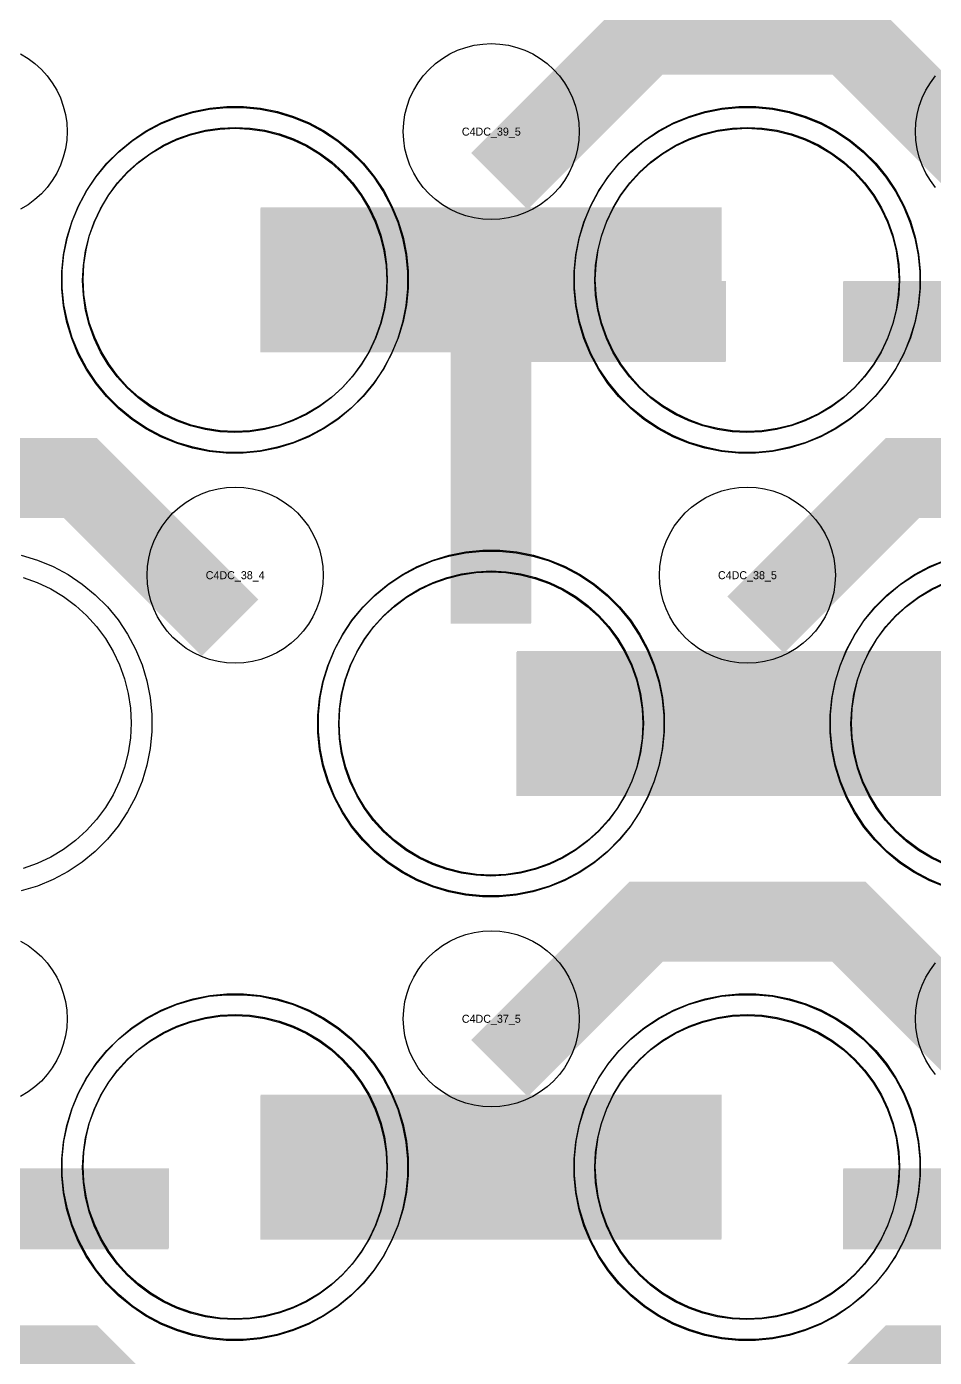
# Model space of a CAD drawing. Extents: x -11880 to 11880, y -14992 to 14992.
# Drawn here: x -10545.2 to -10261.6, y -9772.3 to -9356.6 of the extents above; entities that cross this region are included whole.
import ezdxf
from ezdxf.enums import TextEntityAlignment as Align

# ---------------------------------------------------------------- set-up
doc = ezdxf.new("R2010")
doc.units = 0
doc.header["$MEASUREMENT"] = 0
for name, color, linetype in [('GDS_775_DT_237', 138, 'CONTINUOUS'), ('RDL1_FS', 34, 'CONTINUOUS'), ('RDL_BS', 160, 'CONTINUOUS')]:
    doc.layers.add(name, color=color, linetype=linetype)

msp = doc.modelspace()

# ---------------------------------------------------------------- linework, layer by layer
at = {"layer": 'RDL1_FS', "color": 241, "true_color": 0xf7abae}
for points in [[(-10480.149, -9483.356), (-10484.806, -9483.127), (-10489.417, -9482.443), (-10493.94, -9481.311), (-10498.33, -9479.739), (-10502.544, -9477.747), (-10506.544, -9475.349), (-10510.289, -9472.571), (-10513.743, -9469.441), (-10516.873, -9465.987), (-10519.651, -9462.242), (-10522.049, -9458.242), (-10524.041, -9454.028), (-10525.613, -9449.638), (-10526.745, -9445.115), (-10527.429, -9440.504), (-10527.658, -9435.847), (-10527.429, -9431.19), (-10526.745, -9426.579), (-10525.613, -9422.056), (-10524.041, -9417.666), (-10522.049, -9413.452), (-10519.651, -9409.452), (-10516.873, -9405.707), (-10513.743, -9402.253), (-10510.289, -9399.123), (-10506.544, -9396.345), (-10502.544, -9393.947), (-10498.33, -9391.955), (-10493.94, -9390.383), (-10489.417, -9389.251), (-10484.806, -9388.567), (-10480.149, -9388.338), (-10475.492, -9388.567), (-10470.881, -9389.251), (-10466.358, -9390.383), (-10461.968, -9391.955), (-10457.754, -9393.947), (-10453.754, -9396.345), (-10450.009, -9399.123), (-10446.555, -9402.253), (-10443.425, -9405.707), (-10440.647, -9409.452), (-10438.249, -9413.452), (-10436.257, -9417.666), (-10434.685, -9422.056), (-10433.553, -9426.579), (-10432.869, -9431.19), (-10432.64, -9435.847), (-10432.869, -9440.504), (-10433.553, -9445.115), (-10434.685, -9449.638), (-10436.257, -9454.028), (-10438.249, -9458.242), (-10440.647, -9462.242), (-10443.425, -9465.987), (-10446.555, -9469.441), (-10450.009, -9472.571), (-10453.754, -9475.349), (-10457.754, -9477.747), (-10461.968, -9479.739), (-10466.358, -9481.311), (-10470.881, -9482.443), (-10475.492, -9483.127)], [(-10320.149, -9483.356), (-10324.806, -9483.127), (-10329.417, -9482.443), (-10333.94, -9481.311), (-10338.33, -9479.739), (-10342.544, -9477.747), (-10346.544, -9475.349), (-10350.289, -9472.571), (-10353.743, -9469.441), (-10356.873, -9465.987), (-10359.651, -9462.242), (-10362.049, -9458.242), (-10364.041, -9454.028), (-10365.613, -9449.638), (-10366.745, -9445.115), (-10367.429, -9440.504), (-10367.658, -9435.847), (-10367.429, -9431.19), (-10366.745, -9426.579), (-10365.613, -9422.056), (-10364.041, -9417.666), (-10362.049, -9413.452), (-10359.651, -9409.452), (-10356.873, -9405.707), (-10353.743, -9402.253), (-10350.289, -9399.123), (-10346.544, -9396.345), (-10342.544, -9393.947), (-10338.33, -9391.955), (-10333.94, -9390.383), (-10329.417, -9389.251), (-10324.806, -9388.567), (-10320.149, -9388.338), (-10315.492, -9388.567), (-10310.881, -9389.251), (-10306.358, -9390.383), (-10301.968, -9391.955), (-10297.754, -9393.947), (-10293.754, -9396.345), (-10290.009, -9399.123), (-10286.555, -9402.253), (-10283.425, -9405.707), (-10280.647, -9409.452), (-10278.249, -9413.452), (-10276.257, -9417.666), (-10274.685, -9422.056), (-10273.553, -9426.579), (-10272.869, -9431.19), (-10272.64, -9435.847), (-10272.869, -9440.504), (-10273.553, -9445.115), (-10274.685, -9449.638), (-10276.257, -9454.028), (-10278.249, -9458.242), (-10280.647, -9462.242), (-10283.425, -9465.987), (-10286.555, -9469.441), (-10290.009, -9472.571), (-10293.754, -9475.349), (-10297.754, -9477.747), (-10301.968, -9479.739), (-10306.358, -9481.311), (-10310.881, -9482.443), (-10315.492, -9483.127)], [(-10400.149, -9621.921), (-10404.806, -9621.692), (-10409.417, -9621.008), (-10413.94, -9619.876), (-10418.33, -9618.304), (-10422.544, -9616.312), (-10426.544, -9613.914), (-10430.289, -9611.136), (-10433.743, -9608.006), (-10436.873, -9604.552), (-10439.651, -9600.807), (-10442.049, -9596.807), (-10444.041, -9592.593), (-10445.613, -9588.203), (-10446.745, -9583.68), (-10447.429, -9579.069), (-10447.658, -9574.412), (-10447.429, -9569.755), (-10446.745, -9565.144), (-10445.613, -9560.621), (-10444.041, -9556.231), (-10442.049, -9552.017), (-10439.651, -9548.017), (-10436.873, -9544.272), (-10433.743, -9540.818), (-10430.289, -9537.688), (-10426.544, -9534.91), (-10422.544, -9532.512), (-10418.33, -9530.52), (-10413.94, -9528.948), (-10409.417, -9527.816), (-10404.806, -9527.132), (-10400.149, -9526.903), (-10395.492, -9527.132), (-10390.881, -9527.816), (-10386.358, -9528.948), (-10381.968, -9530.52), (-10377.754, -9532.512), (-10373.754, -9534.91), (-10370.009, -9537.688), (-10366.555, -9540.818), (-10363.425, -9544.272), (-10360.647, -9548.017), (-10358.249, -9552.017), (-10356.257, -9556.231), (-10354.685, -9560.621), (-10353.553, -9565.144), (-10352.869, -9569.755), (-10352.64, -9574.412), (-10352.869, -9579.069), (-10353.553, -9583.68), (-10354.685, -9588.203), (-10356.257, -9592.593), (-10358.249, -9596.807), (-10360.647, -9600.807), (-10363.425, -9604.552), (-10366.555, -9608.006), (-10370.009, -9611.136), (-10373.754, -9613.914), (-10377.754, -9616.312), (-10381.968, -9618.304), (-10386.358, -9619.876), (-10390.881, -9621.008), (-10395.492, -9621.692)], [(-10480.149, -9760.486), (-10484.806, -9760.257), (-10489.417, -9759.573), (-10493.94, -9758.441), (-10498.33, -9756.869), (-10502.544, -9754.877), (-10506.544, -9752.479), (-10510.289, -9749.701), (-10513.743, -9746.571), (-10516.873, -9743.117), (-10519.651, -9739.372), (-10522.049, -9735.372), (-10524.041, -9731.158), (-10525.613, -9726.768), (-10526.745, -9722.245), (-10527.429, -9717.634), (-10527.658, -9712.977), (-10527.429, -9708.32), (-10526.745, -9703.709), (-10525.613, -9699.186), (-10524.041, -9694.796), (-10522.049, -9690.582), (-10519.651, -9686.582), (-10516.873, -9682.837), (-10513.743, -9679.383), (-10510.289, -9676.253), (-10506.544, -9673.475), (-10502.544, -9671.077), (-10498.33, -9669.085), (-10493.94, -9667.513), (-10489.417, -9666.381), (-10484.806, -9665.697), (-10480.149, -9665.468), (-10475.492, -9665.697), (-10470.881, -9666.381), (-10466.358, -9667.513), (-10461.968, -9669.085), (-10457.754, -9671.077), (-10453.754, -9673.475), (-10450.009, -9676.253), (-10446.555, -9679.383), (-10443.425, -9682.837), (-10440.647, -9686.582), (-10438.249, -9690.582), (-10436.257, -9694.796), (-10434.685, -9699.186), (-10433.553, -9703.709), (-10432.869, -9708.32), (-10432.64, -9712.977), (-10432.869, -9717.634), (-10433.553, -9722.245), (-10434.685, -9726.768), (-10436.257, -9731.158), (-10438.249, -9735.372), (-10440.647, -9739.372), (-10443.425, -9743.117), (-10446.555, -9746.571), (-10450.009, -9749.701), (-10453.754, -9752.479), (-10457.754, -9754.877), (-10461.968, -9756.869), (-10466.358, -9758.441), (-10470.881, -9759.573), (-10475.492, -9760.257)], [(-10320.149, -9760.486), (-10324.806, -9760.257), (-10329.417, -9759.573), (-10333.94, -9758.441), (-10338.33, -9756.869), (-10342.544, -9754.877), (-10346.544, -9752.479), (-10350.289, -9749.701), (-10353.743, -9746.571), (-10356.873, -9743.117), (-10359.651, -9739.372), (-10362.049, -9735.372), (-10364.041, -9731.158), (-10365.613, -9726.768), (-10366.745, -9722.245), (-10367.429, -9717.634), (-10367.658, -9712.977), (-10367.429, -9708.32), (-10366.745, -9703.709), (-10365.613, -9699.186), (-10364.041, -9694.796), (-10362.049, -9690.582), (-10359.651, -9686.582), (-10356.873, -9682.837), (-10353.743, -9679.383), (-10350.289, -9676.253), (-10346.544, -9673.475), (-10342.544, -9671.077), (-10338.33, -9669.085), (-10333.94, -9667.513), (-10329.417, -9666.381), (-10324.806, -9665.697), (-10320.149, -9665.468), (-10315.492, -9665.697), (-10310.881, -9666.381), (-10306.358, -9667.513), (-10301.968, -9669.085), (-10297.754, -9671.077), (-10293.754, -9673.475), (-10290.009, -9676.253), (-10286.555, -9679.383), (-10283.425, -9682.837), (-10280.647, -9686.582), (-10278.249, -9690.582), (-10276.257, -9694.796), (-10274.685, -9699.186), (-10273.553, -9703.709), (-10272.869, -9708.32), (-10272.64, -9712.977), (-10272.869, -9717.634), (-10273.553, -9722.245), (-10274.685, -9726.768), (-10276.257, -9731.158), (-10278.249, -9735.372), (-10280.647, -9739.372), (-10283.425, -9743.117), (-10286.555, -9746.571), (-10290.009, -9749.701), (-10293.754, -9752.479), (-10297.754, -9754.877), (-10301.968, -9756.869), (-10306.358, -9758.441), (-10310.881, -9759.573), (-10315.492, -9760.257)]]:
    msp.add_lwpolyline(points, close=True, dxfattribs=at)
at = {"layer": 'RDL1_FS'}
for points in [[(-10480, -9483.074), (-10484.657, -9482.845), (-10489.268, -9482.161), (-10493.791, -9481.029), (-10498.181, -9479.457), (-10502.395, -9477.465), (-10506.395, -9475.067), (-10510.14, -9472.289), (-10513.594, -9469.159), (-10516.724, -9465.705), (-10519.502, -9461.96), (-10521.9, -9457.96), (-10523.892, -9453.746), (-10525.464, -9449.356), (-10526.596, -9444.833), (-10527.28, -9440.222), (-10527.509, -9435.565), (-10527.28, -9430.908), (-10526.596, -9426.297), (-10525.464, -9421.774), (-10523.892, -9417.384), (-10521.9, -9413.17), (-10519.502, -9409.17), (-10516.724, -9405.425), (-10513.594, -9401.971), (-10510.14, -9398.841), (-10506.395, -9396.063), (-10502.395, -9393.665), (-10498.181, -9391.673), (-10493.791, -9390.101), (-10489.268, -9388.969), (-10484.657, -9388.285), (-10480, -9388.056), (-10475.343, -9388.285), (-10470.732, -9388.969), (-10466.209, -9390.101), (-10461.819, -9391.673), (-10457.605, -9393.665), (-10453.605, -9396.063), (-10449.86, -9398.841), (-10446.406, -9401.971), (-10443.276, -9405.425), (-10440.498, -9409.17), (-10438.1, -9413.17), (-10436.108, -9417.384), (-10434.536, -9421.774), (-10433.404, -9426.297), (-10432.72, -9430.908), (-10432.491, -9435.565), (-10432.72, -9440.222), (-10433.404, -9444.833), (-10434.536, -9449.356), (-10436.108, -9453.746), (-10438.1, -9457.96), (-10440.498, -9461.96), (-10443.276, -9465.705), (-10446.406, -9469.159), (-10449.86, -9472.289), (-10453.605, -9475.067), (-10457.605, -9477.465), (-10461.819, -9479.457), (-10466.209, -9481.029), (-10470.732, -9482.161), (-10475.343, -9482.845)], [(-10320, -9483.074), (-10324.657, -9482.845), (-10329.268, -9482.161), (-10333.791, -9481.029), (-10338.181, -9479.457), (-10342.395, -9477.465), (-10346.395, -9475.067), (-10350.14, -9472.289), (-10353.594, -9469.159), (-10356.724, -9465.705), (-10359.502, -9461.96), (-10361.9, -9457.96), (-10363.892, -9453.746), (-10365.464, -9449.356), (-10366.596, -9444.833), (-10367.28, -9440.222), (-10367.509, -9435.565), (-10367.28, -9430.908), (-10366.596, -9426.297), (-10365.464, -9421.774), (-10363.892, -9417.384), (-10361.9, -9413.17), (-10359.502, -9409.17), (-10356.724, -9405.425), (-10353.594, -9401.971), (-10350.14, -9398.841), (-10346.395, -9396.063), (-10342.395, -9393.665), (-10338.181, -9391.673), (-10333.791, -9390.101), (-10329.268, -9388.969), (-10324.657, -9388.285), (-10320, -9388.056), (-10315.343, -9388.285), (-10310.732, -9388.969), (-10306.209, -9390.101), (-10301.819, -9391.673), (-10297.605, -9393.665), (-10293.605, -9396.063), (-10289.86, -9398.841), (-10286.406, -9401.971), (-10283.276, -9405.425), (-10280.498, -9409.17), (-10278.1, -9413.17), (-10276.108, -9417.384), (-10274.536, -9421.774), (-10273.404, -9426.297), (-10272.72, -9430.908), (-10272.491, -9435.565), (-10272.72, -9440.222), (-10273.404, -9444.833), (-10274.536, -9449.356), (-10276.108, -9453.746), (-10278.1, -9457.96), (-10280.498, -9461.96), (-10283.276, -9465.705), (-10286.406, -9469.159), (-10289.86, -9472.289), (-10293.605, -9475.067), (-10297.605, -9477.465), (-10301.819, -9479.457), (-10306.209, -9481.029), (-10310.732, -9482.161), (-10315.343, -9482.845)], [(-10400, -9621.639), (-10404.657, -9621.41), (-10409.268, -9620.726), (-10413.791, -9619.594), (-10418.181, -9618.022), (-10422.395, -9616.03), (-10426.395, -9613.632), (-10430.14, -9610.854), (-10433.594, -9607.724), (-10436.724, -9604.27), (-10439.502, -9600.525), (-10441.9, -9596.525), (-10443.892, -9592.311), (-10445.464, -9587.921), (-10446.596, -9583.398), (-10447.28, -9578.787), (-10447.509, -9574.13), (-10447.28, -9569.473), (-10446.596, -9564.862), (-10445.464, -9560.339), (-10443.892, -9555.949), (-10441.9, -9551.735), (-10439.502, -9547.735), (-10436.724, -9543.99), (-10433.594, -9540.536), (-10430.14, -9537.406), (-10426.395, -9534.628), (-10422.395, -9532.23), (-10418.181, -9530.238), (-10413.791, -9528.666), (-10409.268, -9527.534), (-10404.657, -9526.85), (-10400, -9526.621), (-10395.343, -9526.85), (-10390.732, -9527.534), (-10386.209, -9528.666), (-10381.819, -9530.238), (-10377.605, -9532.23), (-10373.605, -9534.628), (-10369.86, -9537.406), (-10366.406, -9540.536), (-10363.276, -9543.99), (-10360.498, -9547.735), (-10358.1, -9551.735), (-10356.108, -9555.949), (-10354.536, -9560.339), (-10353.404, -9564.862), (-10352.72, -9569.473), (-10352.491, -9574.13), (-10352.72, -9578.787), (-10353.404, -9583.398), (-10354.536, -9587.921), (-10356.108, -9592.311), (-10358.1, -9596.525), (-10360.498, -9600.525), (-10363.276, -9604.27), (-10366.406, -9607.724), (-10369.86, -9610.854), (-10373.605, -9613.632), (-10377.605, -9616.03), (-10381.819, -9618.022), (-10386.209, -9619.594), (-10390.732, -9620.726), (-10395.343, -9621.41)], [(-10480, -9760.204), (-10484.657, -9759.975), (-10489.268, -9759.291), (-10493.791, -9758.159), (-10498.181, -9756.587), (-10502.395, -9754.595), (-10506.395, -9752.197), (-10510.14, -9749.419), (-10513.594, -9746.289), (-10516.724, -9742.835), (-10519.502, -9739.09), (-10521.9, -9735.09), (-10523.892, -9730.876), (-10525.464, -9726.486), (-10526.596, -9721.963), (-10527.28, -9717.352), (-10527.509, -9712.695), (-10527.28, -9708.038), (-10526.596, -9703.427), (-10525.464, -9698.904), (-10523.892, -9694.514), (-10521.9, -9690.3), (-10519.502, -9686.3), (-10516.724, -9682.555), (-10513.594, -9679.101), (-10510.14, -9675.971), (-10506.395, -9673.193), (-10502.395, -9670.795), (-10498.181, -9668.803), (-10493.791, -9667.231), (-10489.268, -9666.099), (-10484.657, -9665.415), (-10480, -9665.186), (-10475.343, -9665.415), (-10470.732, -9666.099), (-10466.209, -9667.231), (-10461.819, -9668.803), (-10457.605, -9670.795), (-10453.605, -9673.193), (-10449.86, -9675.971), (-10446.406, -9679.101), (-10443.276, -9682.555), (-10440.498, -9686.3), (-10438.1, -9690.3), (-10436.108, -9694.514), (-10434.536, -9698.904), (-10433.404, -9703.427), (-10432.72, -9708.038), (-10432.491, -9712.695), (-10432.72, -9717.352), (-10433.404, -9721.963), (-10434.536, -9726.486), (-10436.108, -9730.876), (-10438.1, -9735.09), (-10440.498, -9739.09), (-10443.276, -9742.835), (-10446.406, -9746.289), (-10449.86, -9749.419), (-10453.605, -9752.197), (-10457.605, -9754.595), (-10461.819, -9756.587), (-10466.209, -9758.159), (-10470.732, -9759.291), (-10475.343, -9759.975)], [(-10320, -9760.204), (-10324.657, -9759.975), (-10329.268, -9759.291), (-10333.791, -9758.159), (-10338.181, -9756.587), (-10342.395, -9754.595), (-10346.395, -9752.197), (-10350.14, -9749.419), (-10353.594, -9746.289), (-10356.724, -9742.835), (-10359.502, -9739.09), (-10361.9, -9735.09), (-10363.892, -9730.876), (-10365.464, -9726.486), (-10366.596, -9721.963), (-10367.28, -9717.352), (-10367.509, -9712.695), (-10367.28, -9708.038), (-10366.596, -9703.427), (-10365.464, -9698.904), (-10363.892, -9694.514), (-10361.9, -9690.3), (-10359.502, -9686.3), (-10356.724, -9682.555), (-10353.594, -9679.101), (-10350.14, -9675.971), (-10346.395, -9673.193), (-10342.395, -9670.795), (-10338.181, -9668.803), (-10333.791, -9667.231), (-10329.268, -9666.099), (-10324.657, -9665.415), (-10320, -9665.186), (-10315.343, -9665.415), (-10310.732, -9666.099), (-10306.209, -9667.231), (-10301.819, -9668.803), (-10297.605, -9670.795), (-10293.605, -9673.193), (-10289.86, -9675.971), (-10286.406, -9679.101), (-10283.276, -9682.555), (-10280.498, -9686.3), (-10278.1, -9690.3), (-10276.108, -9694.514), (-10274.536, -9698.904), (-10273.404, -9703.427), (-10272.72, -9708.038), (-10272.491, -9712.695), (-10272.72, -9717.352), (-10273.404, -9721.963), (-10274.536, -9726.486), (-10276.108, -9730.876), (-10278.1, -9735.09), (-10280.498, -9739.09), (-10283.276, -9742.835), (-10286.406, -9746.289), (-10289.86, -9749.419), (-10293.605, -9752.197), (-10297.605, -9754.595), (-10301.819, -9756.587), (-10306.209, -9758.159), (-10310.732, -9759.291), (-10315.343, -9759.975)]]:
    msp.add_lwpolyline(points, close=True, dxfattribs=at)
at = {"layer": 'RDL1_FS', "color": 241, "true_color": 0xf7abae}
for points in [[(-10472.147, -9435.847, 45, 45, 0), (-10400.147, -9435.847, 45, 45, 0)], [(-10400.147, -9435.847, 45, 45, 0), (-10328.147, -9435.847, 45, 45, 0)], [(-10392.147, -9574.412, 45, 45, 0), (-10320.147, -9574.412, 45, 45, 0)], [(-10320.147, -9574.412, 45, 45, 0), (-10248.147, -9574.412, 45, 45, 0)], [(-10472.147, -9712.977, 45, 45, 0), (-10400.147, -9712.977, 45, 45, 0)], [(-10400.147, -9712.977, 45, 45, 0), (-10328.147, -9712.977, 45, 45, 0)]]:
    msp.add_lwpolyline(points, format="xyseb", dxfattribs=at)
at = {"layer": 'RDL1_FS'}
for points in [[(-10471.998, -9435.565, 45, 45, 0), (-10399.998, -9435.565, 45, 45, 0)], [(-10399.998, -9435.565, 45, 45, 0), (-10327.998, -9435.565, 45, 45, 0)], [(-10391.998, -9574.13, 45, 45, 0), (-10319.998, -9574.13, 45, 45, 0)], [(-10319.998, -9574.13, 45, 45, 0), (-10247.998, -9574.13, 45, 45, 0)], [(-10471.998, -9712.695, 45, 45, 0), (-10399.998, -9712.695, 45, 45, 0)], [(-10399.998, -9712.695, 45, 45, 0), (-10327.998, -9712.695, 45, 45, 0)]]:
    msp.add_lwpolyline(points, format="xyseb", dxfattribs=at)
for points in [[(-10546.209, -9528.666), (-10541.819, -9530.238), (-10537.605, -9532.23), (-10533.605, -9534.628), (-10529.86, -9537.406), (-10526.406, -9540.536), (-10523.276, -9543.99), (-10520.498, -9547.735), (-10518.1, -9551.735), (-10516.108, -9555.949), (-10514.536, -9560.339), (-10513.404, -9564.862), (-10512.72, -9569.473), (-10512.491, -9574.13), (-10512.72, -9578.787), (-10513.404, -9583.398), (-10514.536, -9587.921), (-10516.108, -9592.311), (-10518.1, -9596.525), (-10520.498, -9600.525), (-10523.276, -9604.27), (-10526.406, -9607.724), (-10529.86, -9610.854), (-10533.605, -9613.632), (-10537.605, -9616.03), (-10541.819, -9618.022), (-10546.209, -9619.594)], [(-10258.181, -9618.022), (-10262.395, -9616.03), (-10266.395, -9613.632), (-10270.14, -9610.854), (-10273.594, -9607.724), (-10276.724, -9604.27), (-10279.502, -9600.525), (-10281.9, -9596.525), (-10283.892, -9592.311), (-10285.464, -9587.921), (-10286.596, -9583.398), (-10287.28, -9578.787), (-10287.509, -9574.13), (-10287.28, -9569.473), (-10286.596, -9564.862), (-10285.464, -9560.339), (-10283.892, -9555.949), (-10281.9, -9551.735), (-10279.502, -9547.735), (-10276.724, -9543.99), (-10273.594, -9540.536), (-10270.14, -9537.406), (-10266.395, -9534.628), (-10262.395, -9532.23), (-10258.181, -9530.238)]]:
    msp.add_lwpolyline(points, dxfattribs=at)
at = {"layer": 'RDL1_FS', "color": 241, "true_color": 0xf7abae}
msp.add_lwpolyline([(-10258.33, -9618.304), (-10262.544, -9616.312), (-10266.544, -9613.914), (-10270.289, -9611.136), (-10273.743, -9608.006), (-10276.873, -9604.552), (-10279.651, -9600.807), (-10282.049, -9596.807), (-10284.041, -9592.593), (-10285.613, -9588.203), (-10286.745, -9583.68), (-10287.429, -9579.069), (-10287.658, -9574.412), (-10287.429, -9569.755), (-10286.745, -9565.144), (-10285.613, -9560.621), (-10284.041, -9556.231), (-10282.049, -9552.017), (-10279.651, -9548.017), (-10276.873, -9544.272), (-10273.743, -9540.818), (-10270.289, -9537.688), (-10266.544, -9534.91), (-10262.544, -9532.512), (-10258.33, -9530.52)], dxfattribs=at)
at = {"layer": 'RDL_BS'}
for points in [[(-10397.438, -9404.879, 25, 25, 0), (-10351.623, -9359.064, 25, 25, 0), (-10318.07, -9359.064, 25, 25, 0)], [(-10241.599, -9405.778, 25, 25, 0), (-10288.313, -9359.064, 25, 25, 0), (-10318.071, -9359.064, 25, 25, 0)], [(-10400, -9542.83, 25, 25, 0), (-10400, -9436.053, 25, 25, 0)], [(-10400, -9542.83, 25, 25, 0), (-10400, -9436.053, 25, 25, 0)], [(-10412.5, -9448.553, 25, 25, 0), (-10347.833, -9448.553, 25, 25, 0)], [(-10412.5, -9448.553, 25, 25, 0), (-10326.667, -9448.553, 25, 25, 0)], [(-10289.984, -9448.578, 25, 25, 0), (-10180.719, -9448.578, 25, 25, 0)], [(-10481.599, -9544.343, 25, 25, 0), (-10528.313, -9497.629, 25, 25, 0), (-10558.071, -9497.629, 25, 25, 0)], [(-10317.438, -9543.444, 25, 25, 0), (-10271.623, -9497.629, 25, 25, 0), (-10238.07, -9497.629, 25, 25, 0)], [(-10397.438, -9682.009, 25, 25, 0), (-10351.623, -9636.194, 25, 25, 0), (-10318.07, -9636.194, 25, 25, 0)], [(-10241.599, -9682.908, 25, 25, 0), (-10288.313, -9636.194, 25, 25, 0), (-10318.071, -9636.194, 25, 25, 0)], [(-10609.984, -9725.708, 25, 25, 0), (-10500.719, -9725.708, 25, 25, 0)], [(-10289.984, -9725.708, 25, 25, 0), (-10180.719, -9725.708, 25, 25, 0)], [(-10481.599, -9821.473, 25, 25, 0), (-10528.313, -9774.759, 25, 25, 0), (-10558.071, -9774.759, 25, 25, 0)], [(-10317.438, -9820.574, 25, 25, 0), (-10271.623, -9774.759, 25, 25, 0), (-10238.07, -9774.759, 25, 25, 0)]]:
    msp.add_lwpolyline(points, format="xyseb", dxfattribs=at)
for points in [[(-10547.044, -9365.127), (-10544.72, -9366.52), (-10542.557, -9368.123), (-10540.558, -9369.935), (-10538.746, -9371.934), (-10537.143, -9374.097), (-10535.75, -9376.421), (-10534.598, -9378.858), (-10533.691, -9381.393), (-10533.034, -9384.012), (-10532.638, -9386.684), (-10532.506, -9389.377), (-10532.638, -9392.07), (-10533.034, -9394.742), (-10533.691, -9397.361), (-10534.598, -9399.896), (-10535.75, -9402.333), (-10537.143, -9404.657), (-10538.746, -9406.82), (-10540.558, -9408.819), (-10542.557, -9410.631), (-10544.72, -9412.234), (-10547.044, -9413.627)], [(-10261.254, -9406.82), (-10262.857, -9404.657), (-10264.25, -9402.333), (-10265.402, -9399.896), (-10266.309, -9397.361), (-10266.966, -9394.742), (-10267.362, -9392.07), (-10267.494, -9389.377), (-10267.362, -9386.684), (-10266.966, -9384.012), (-10266.309, -9381.393), (-10265.402, -9378.858), (-10264.25, -9376.421), (-10262.857, -9374.097), (-10261.254, -9371.934)], [(-10546.835, -9521.693), (-10541.795, -9523.224), (-10536.885, -9525.255), (-10532.223, -9527.747), (-10527.809, -9530.694), (-10523.708, -9534.056), (-10519.926, -9537.838), (-10516.564, -9541.939), (-10513.617, -9546.353), (-10511.125, -9551.015), (-10509.094, -9555.925), (-10507.563, -9560.965), (-10506.517, -9566.192), (-10506, -9571.486), (-10506, -9576.774), (-10506.517, -9582.068), (-10507.563, -9587.295), (-10509.094, -9592.335), (-10511.125, -9597.245), (-10513.617, -9601.907), (-10516.564, -9606.321), (-10519.926, -9610.422), (-10523.708, -9614.204), (-10527.809, -9617.566), (-10532.223, -9620.513), (-10536.885, -9623.005), (-10541.795, -9625.036), (-10546.835, -9626.567)], [(-10258.205, -9625.036), (-10263.115, -9623.005), (-10267.777, -9620.513), (-10272.191, -9617.566), (-10276.292, -9614.204), (-10280.074, -9610.422), (-10283.436, -9606.321), (-10286.383, -9601.907), (-10288.875, -9597.245), (-10290.906, -9592.335), (-10292.437, -9587.295), (-10293.483, -9582.068), (-10294, -9576.774), (-10294, -9571.486), (-10293.483, -9566.192), (-10292.437, -9560.965), (-10290.906, -9555.925), (-10288.875, -9551.015), (-10286.383, -9546.353), (-10283.436, -9541.939), (-10280.074, -9537.838), (-10276.292, -9534.056), (-10272.191, -9530.694), (-10267.777, -9527.747), (-10263.115, -9525.255), (-10258.205, -9523.224)], [(-10547.044, -9642.257), (-10544.72, -9643.65), (-10542.557, -9645.253), (-10540.558, -9647.065), (-10538.746, -9649.064), (-10537.143, -9651.227), (-10535.75, -9653.551), (-10534.598, -9655.988), (-10533.691, -9658.523), (-10533.034, -9661.142), (-10532.638, -9663.814), (-10532.506, -9666.507), (-10532.638, -9669.2), (-10533.034, -9671.872), (-10533.691, -9674.491), (-10534.598, -9677.026), (-10535.75, -9679.463), (-10537.143, -9681.787), (-10538.746, -9683.95), (-10540.558, -9685.949), (-10542.557, -9687.761), (-10544.72, -9689.364), (-10547.044, -9690.757)], [(-10261.254, -9683.95), (-10262.857, -9681.787), (-10264.25, -9679.463), (-10265.402, -9677.026), (-10266.309, -9674.491), (-10266.966, -9671.872), (-10267.362, -9669.2), (-10267.494, -9666.507), (-10267.362, -9663.814), (-10266.966, -9661.142), (-10266.309, -9658.523), (-10265.402, -9655.988), (-10264.25, -9653.551), (-10262.857, -9651.227), (-10261.254, -9649.064)]]:
    msp.add_lwpolyline(points, dxfattribs=at)
for points in [[(-10400, -9416.871), (-10402.693, -9416.739), (-10405.365, -9416.343), (-10407.984, -9415.686), (-10410.519, -9414.779), (-10412.956, -9413.627), (-10415.28, -9412.234), (-10417.443, -9410.631), (-10419.442, -9408.819), (-10421.254, -9406.82), (-10422.857, -9404.657), (-10424.25, -9402.333), (-10425.402, -9399.896), (-10426.309, -9397.361), (-10426.966, -9394.742), (-10427.362, -9392.07), (-10427.494, -9389.377), (-10427.362, -9386.684), (-10426.966, -9384.012), (-10426.309, -9381.393), (-10425.402, -9378.858), (-10424.25, -9376.421), (-10422.857, -9374.097), (-10421.254, -9371.934), (-10419.442, -9369.935), (-10417.443, -9368.123), (-10415.28, -9366.52), (-10412.956, -9365.127), (-10410.519, -9363.975), (-10407.984, -9363.068), (-10405.365, -9362.411), (-10402.693, -9362.015), (-10400, -9361.883), (-10397.307, -9362.015), (-10394.635, -9362.411), (-10392.016, -9363.068), (-10389.481, -9363.975), (-10387.044, -9365.127), (-10384.72, -9366.52), (-10382.557, -9368.123), (-10380.558, -9369.935), (-10378.746, -9371.934), (-10377.143, -9374.097), (-10375.75, -9376.421), (-10374.598, -9378.858), (-10373.691, -9381.393), (-10373.034, -9384.012), (-10372.638, -9386.684), (-10372.506, -9389.377), (-10372.638, -9392.07), (-10373.034, -9394.742), (-10373.691, -9397.361), (-10374.598, -9399.896), (-10375.75, -9402.333), (-10377.143, -9404.657), (-10378.746, -9406.82), (-10380.558, -9408.819), (-10382.557, -9410.631), (-10384.72, -9412.234), (-10387.044, -9413.627), (-10389.481, -9414.779), (-10392.016, -9415.686), (-10394.635, -9416.343), (-10397.307, -9416.739)], [(-10482.644, -9489.565), (-10487.938, -9489.048), (-10493.165, -9488.002), (-10498.205, -9486.471), (-10503.115, -9484.44), (-10507.777, -9481.948), (-10512.191, -9479.001), (-10516.292, -9475.639), (-10520.074, -9471.857), (-10523.436, -9467.756), (-10526.383, -9463.342), (-10528.875, -9458.68), (-10530.906, -9453.77), (-10532.437, -9448.73), (-10533.483, -9443.503), (-10534, -9438.209), (-10534, -9432.921), (-10533.483, -9427.627), (-10532.437, -9422.4), (-10530.906, -9417.36), (-10528.875, -9412.45), (-10526.383, -9407.788), (-10523.436, -9403.374), (-10520.074, -9399.273), (-10516.292, -9395.491), (-10512.191, -9392.129), (-10507.777, -9389.182), (-10503.115, -9386.69), (-10498.205, -9384.659), (-10493.165, -9383.128), (-10487.938, -9382.082), (-10482.644, -9381.565), (-10477.356, -9381.565), (-10472.062, -9382.082), (-10466.835, -9383.128), (-10461.795, -9384.659), (-10456.885, -9386.69), (-10452.223, -9389.182), (-10447.809, -9392.129), (-10443.708, -9395.491), (-10439.926, -9399.273), (-10436.564, -9403.374), (-10433.617, -9407.788), (-10431.125, -9412.45), (-10429.094, -9417.36), (-10427.563, -9422.4), (-10426.517, -9427.627), (-10426, -9432.921), (-10426, -9438.209), (-10426.517, -9443.503), (-10427.563, -9448.73), (-10429.094, -9453.77), (-10431.125, -9458.68), (-10433.617, -9463.342), (-10436.564, -9467.756), (-10439.926, -9471.857), (-10443.708, -9475.639), (-10447.809, -9479.001), (-10452.223, -9481.948), (-10456.885, -9484.44), (-10461.795, -9486.471), (-10466.835, -9488.002), (-10472.062, -9489.048), (-10477.356, -9489.565)], [(-10322.644, -9489.565), (-10327.938, -9489.048), (-10333.165, -9488.002), (-10338.205, -9486.471), (-10343.115, -9484.44), (-10347.777, -9481.948), (-10352.191, -9479.001), (-10356.292, -9475.639), (-10360.074, -9471.857), (-10363.436, -9467.756), (-10366.383, -9463.342), (-10368.875, -9458.68), (-10370.906, -9453.77), (-10372.437, -9448.73), (-10373.483, -9443.503), (-10374, -9438.209), (-10374, -9432.921), (-10373.483, -9427.627), (-10372.437, -9422.4), (-10370.906, -9417.36), (-10368.875, -9412.45), (-10366.383, -9407.788), (-10363.436, -9403.374), (-10360.074, -9399.273), (-10356.292, -9395.491), (-10352.191, -9392.129), (-10347.777, -9389.182), (-10343.115, -9386.69), (-10338.205, -9384.659), (-10333.165, -9383.128), (-10327.938, -9382.082), (-10322.644, -9381.565), (-10317.356, -9381.565), (-10312.062, -9382.082), (-10306.835, -9383.128), (-10301.795, -9384.659), (-10296.885, -9386.69), (-10292.223, -9389.182), (-10287.809, -9392.129), (-10283.708, -9395.491), (-10279.926, -9399.273), (-10276.564, -9403.374), (-10273.617, -9407.788), (-10271.125, -9412.45), (-10269.094, -9417.36), (-10267.563, -9422.4), (-10266.517, -9427.627), (-10266, -9432.921), (-10266, -9438.209), (-10266.517, -9443.503), (-10267.563, -9448.73), (-10269.094, -9453.77), (-10271.125, -9458.68), (-10273.617, -9463.342), (-10276.564, -9467.756), (-10279.926, -9471.857), (-10283.708, -9475.639), (-10287.809, -9479.001), (-10292.223, -9481.948), (-10296.885, -9484.44), (-10301.795, -9486.471), (-10306.835, -9488.002), (-10312.062, -9489.048), (-10317.356, -9489.565)], [(-10480, -9555.436), (-10482.693, -9555.304), (-10485.365, -9554.908), (-10487.984, -9554.251), (-10490.519, -9553.344), (-10492.956, -9552.192), (-10495.28, -9550.799), (-10497.443, -9549.196), (-10499.442, -9547.384), (-10501.254, -9545.385), (-10502.857, -9543.222), (-10504.25, -9540.898), (-10505.402, -9538.461), (-10506.309, -9535.926), (-10506.966, -9533.307), (-10507.362, -9530.635), (-10507.494, -9527.942), (-10507.362, -9525.249), (-10506.966, -9522.577), (-10506.309, -9519.958), (-10505.402, -9517.423), (-10504.25, -9514.986), (-10502.857, -9512.662), (-10501.254, -9510.499), (-10499.442, -9508.5), (-10497.443, -9506.688), (-10495.28, -9505.085), (-10492.956, -9503.692), (-10490.519, -9502.54), (-10487.984, -9501.633), (-10485.365, -9500.976), (-10482.693, -9500.58), (-10480, -9500.448), (-10477.307, -9500.58), (-10474.635, -9500.976), (-10472.016, -9501.633), (-10469.481, -9502.54), (-10467.044, -9503.692), (-10464.72, -9505.085), (-10462.557, -9506.688), (-10460.558, -9508.5), (-10458.746, -9510.499), (-10457.143, -9512.662), (-10455.75, -9514.986), (-10454.598, -9517.423), (-10453.691, -9519.958), (-10453.034, -9522.577), (-10452.638, -9525.249), (-10452.506, -9527.942), (-10452.638, -9530.635), (-10453.034, -9533.307), (-10453.691, -9535.926), (-10454.598, -9538.461), (-10455.75, -9540.898), (-10457.143, -9543.222), (-10458.746, -9545.385), (-10460.558, -9547.384), (-10462.557, -9549.196), (-10464.72, -9550.799), (-10467.044, -9552.192), (-10469.481, -9553.344), (-10472.016, -9554.251), (-10474.635, -9554.908), (-10477.307, -9555.304)], [(-10320, -9555.436), (-10322.693, -9555.304), (-10325.365, -9554.908), (-10327.984, -9554.251), (-10330.519, -9553.344), (-10332.956, -9552.192), (-10335.28, -9550.799), (-10337.443, -9549.196), (-10339.442, -9547.384), (-10341.254, -9545.385), (-10342.857, -9543.222), (-10344.25, -9540.898), (-10345.402, -9538.461), (-10346.309, -9535.926), (-10346.966, -9533.307), (-10347.362, -9530.635), (-10347.494, -9527.942), (-10347.362, -9525.249), (-10346.966, -9522.577), (-10346.309, -9519.958), (-10345.402, -9517.423), (-10344.25, -9514.986), (-10342.857, -9512.662), (-10341.254, -9510.499), (-10339.442, -9508.5), (-10337.443, -9506.688), (-10335.28, -9505.085), (-10332.956, -9503.692), (-10330.519, -9502.54), (-10327.984, -9501.633), (-10325.365, -9500.976), (-10322.693, -9500.58), (-10320, -9500.448), (-10317.307, -9500.58), (-10314.635, -9500.976), (-10312.016, -9501.633), (-10309.481, -9502.54), (-10307.044, -9503.692), (-10304.72, -9505.085), (-10302.557, -9506.688), (-10300.558, -9508.5), (-10298.746, -9510.499), (-10297.143, -9512.662), (-10295.75, -9514.986), (-10294.598, -9517.423), (-10293.691, -9519.958), (-10293.034, -9522.577), (-10292.638, -9525.249), (-10292.506, -9527.942), (-10292.638, -9530.635), (-10293.034, -9533.307), (-10293.691, -9535.926), (-10294.598, -9538.461), (-10295.75, -9540.898), (-10297.143, -9543.222), (-10298.746, -9545.385), (-10300.558, -9547.384), (-10302.557, -9549.196), (-10304.72, -9550.799), (-10307.044, -9552.192), (-10309.481, -9553.344), (-10312.016, -9554.251), (-10314.635, -9554.908), (-10317.307, -9555.304)], [(-10402.644, -9628.13), (-10407.938, -9627.613), (-10413.165, -9626.567), (-10418.205, -9625.036), (-10423.115, -9623.005), (-10427.777, -9620.513), (-10432.191, -9617.566), (-10436.292, -9614.204), (-10440.074, -9610.422), (-10443.436, -9606.321), (-10446.383, -9601.907), (-10448.875, -9597.245), (-10450.906, -9592.335), (-10452.437, -9587.295), (-10453.483, -9582.068), (-10454, -9576.774), (-10454, -9571.486), (-10453.483, -9566.192), (-10452.437, -9560.965), (-10450.906, -9555.925), (-10448.875, -9551.015), (-10446.383, -9546.353), (-10443.436, -9541.939), (-10440.074, -9537.838), (-10436.292, -9534.056), (-10432.191, -9530.694), (-10427.777, -9527.747), (-10423.115, -9525.255), (-10418.205, -9523.224), (-10413.165, -9521.693), (-10407.938, -9520.647), (-10402.644, -9520.13), (-10397.356, -9520.13), (-10392.062, -9520.647), (-10386.835, -9521.693), (-10381.795, -9523.224), (-10376.885, -9525.255), (-10372.223, -9527.747), (-10367.809, -9530.694), (-10363.708, -9534.056), (-10359.926, -9537.838), (-10356.564, -9541.939), (-10353.617, -9546.353), (-10351.125, -9551.015), (-10349.094, -9555.925), (-10347.563, -9560.965), (-10346.517, -9566.192), (-10346, -9571.486), (-10346, -9576.774), (-10346.517, -9582.068), (-10347.563, -9587.295), (-10349.094, -9592.335), (-10351.125, -9597.245), (-10353.617, -9601.907), (-10356.564, -9606.321), (-10359.926, -9610.422), (-10363.708, -9614.204), (-10367.809, -9617.566), (-10372.223, -9620.513), (-10376.885, -9623.005), (-10381.795, -9625.036), (-10386.835, -9626.567), (-10392.062, -9627.613), (-10397.356, -9628.13)], [(-10400, -9694.001), (-10402.693, -9693.869), (-10405.365, -9693.473), (-10407.984, -9692.816), (-10410.519, -9691.909), (-10412.956, -9690.757), (-10415.28, -9689.364), (-10417.443, -9687.761), (-10419.442, -9685.949), (-10421.254, -9683.95), (-10422.857, -9681.787), (-10424.25, -9679.463), (-10425.402, -9677.026), (-10426.309, -9674.491), (-10426.966, -9671.872), (-10427.362, -9669.2), (-10427.494, -9666.507), (-10427.362, -9663.814), (-10426.966, -9661.142), (-10426.309, -9658.523), (-10425.402, -9655.988), (-10424.25, -9653.551), (-10422.857, -9651.227), (-10421.254, -9649.064), (-10419.442, -9647.065), (-10417.443, -9645.253), (-10415.28, -9643.65), (-10412.956, -9642.257), (-10410.519, -9641.105), (-10407.984, -9640.198), (-10405.365, -9639.541), (-10402.693, -9639.145), (-10400, -9639.013), (-10397.307, -9639.145), (-10394.635, -9639.541), (-10392.016, -9640.198), (-10389.481, -9641.105), (-10387.044, -9642.257), (-10384.72, -9643.65), (-10382.557, -9645.253), (-10380.558, -9647.065), (-10378.746, -9649.064), (-10377.143, -9651.227), (-10375.75, -9653.551), (-10374.598, -9655.988), (-10373.691, -9658.523), (-10373.034, -9661.142), (-10372.638, -9663.814), (-10372.506, -9666.507), (-10372.638, -9669.2), (-10373.034, -9671.872), (-10373.691, -9674.491), (-10374.598, -9677.026), (-10375.75, -9679.463), (-10377.143, -9681.787), (-10378.746, -9683.95), (-10380.558, -9685.949), (-10382.557, -9687.761), (-10384.72, -9689.364), (-10387.044, -9690.757), (-10389.481, -9691.909), (-10392.016, -9692.816), (-10394.635, -9693.473), (-10397.307, -9693.869)], [(-10482.644, -9766.695), (-10487.938, -9766.178), (-10493.165, -9765.132), (-10498.205, -9763.601), (-10503.115, -9761.57), (-10507.777, -9759.078), (-10512.191, -9756.131), (-10516.292, -9752.769), (-10520.074, -9748.987), (-10523.436, -9744.886), (-10526.383, -9740.472), (-10528.875, -9735.81), (-10530.906, -9730.9), (-10532.437, -9725.86), (-10533.483, -9720.633), (-10534, -9715.339), (-10534, -9710.051), (-10533.483, -9704.757), (-10532.437, -9699.53), (-10530.906, -9694.49), (-10528.875, -9689.58), (-10526.383, -9684.918), (-10523.436, -9680.504), (-10520.074, -9676.403), (-10516.292, -9672.621), (-10512.191, -9669.259), (-10507.777, -9666.312), (-10503.115, -9663.82), (-10498.205, -9661.789), (-10493.165, -9660.258), (-10487.938, -9659.212), (-10482.644, -9658.695), (-10477.356, -9658.695), (-10472.062, -9659.212), (-10466.835, -9660.258), (-10461.795, -9661.789), (-10456.885, -9663.82), (-10452.223, -9666.312), (-10447.809, -9669.259), (-10443.708, -9672.621), (-10439.926, -9676.403), (-10436.564, -9680.504), (-10433.617, -9684.918), (-10431.125, -9689.58), (-10429.094, -9694.49), (-10427.563, -9699.53), (-10426.517, -9704.757), (-10426, -9710.051), (-10426, -9715.339), (-10426.517, -9720.633), (-10427.563, -9725.86), (-10429.094, -9730.9), (-10431.125, -9735.81), (-10433.617, -9740.472), (-10436.564, -9744.886), (-10439.926, -9748.987), (-10443.708, -9752.769), (-10447.809, -9756.131), (-10452.223, -9759.078), (-10456.885, -9761.57), (-10461.795, -9763.601), (-10466.835, -9765.132), (-10472.062, -9766.178), (-10477.356, -9766.695)], [(-10322.644, -9766.695), (-10327.938, -9766.178), (-10333.165, -9765.132), (-10338.205, -9763.601), (-10343.115, -9761.57), (-10347.777, -9759.078), (-10352.191, -9756.131), (-10356.292, -9752.769), (-10360.074, -9748.987), (-10363.436, -9744.886), (-10366.383, -9740.472), (-10368.875, -9735.81), (-10370.906, -9730.9), (-10372.437, -9725.86), (-10373.483, -9720.633), (-10374, -9715.339), (-10374, -9710.051), (-10373.483, -9704.757), (-10372.437, -9699.53), (-10370.906, -9694.49), (-10368.875, -9689.58), (-10366.383, -9684.918), (-10363.436, -9680.504), (-10360.074, -9676.403), (-10356.292, -9672.621), (-10352.191, -9669.259), (-10347.777, -9666.312), (-10343.115, -9663.82), (-10338.205, -9661.789), (-10333.165, -9660.258), (-10327.938, -9659.212), (-10322.644, -9658.695), (-10317.356, -9658.695), (-10312.062, -9659.212), (-10306.835, -9660.258), (-10301.795, -9661.789), (-10296.885, -9663.82), (-10292.223, -9666.312), (-10287.809, -9669.259), (-10283.708, -9672.621), (-10279.926, -9676.403), (-10276.564, -9680.504), (-10273.617, -9684.918), (-10271.125, -9689.58), (-10269.094, -9694.49), (-10267.563, -9699.53), (-10266.517, -9704.757), (-10266, -9710.051), (-10266, -9715.339), (-10266.517, -9720.633), (-10267.563, -9725.86), (-10269.094, -9730.9), (-10271.125, -9735.81), (-10273.617, -9740.472), (-10276.564, -9744.886), (-10279.926, -9748.987), (-10283.708, -9752.769), (-10287.809, -9756.131), (-10292.223, -9759.078), (-10296.885, -9761.57), (-10301.795, -9763.601), (-10306.835, -9765.132), (-10312.062, -9766.178), (-10317.356, -9766.695)]]:
    msp.add_lwpolyline(points, close=True, dxfattribs=at)
at = {"layer": 'RDL_BS', "color": 241, "true_color": 0xf7abae}
for points in [[(-10482.793, -9489.847), (-10488.087, -9489.33), (-10493.314, -9488.284), (-10498.354, -9486.753), (-10503.264, -9484.722), (-10507.926, -9482.23), (-10512.34, -9479.283), (-10516.441, -9475.921), (-10520.223, -9472.139), (-10523.585, -9468.038), (-10526.532, -9463.624), (-10529.024, -9458.962), (-10531.055, -9454.052), (-10532.586, -9449.012), (-10533.632, -9443.785), (-10534.149, -9438.491), (-10534.149, -9433.203), (-10533.632, -9427.909), (-10532.586, -9422.682), (-10531.055, -9417.642), (-10529.024, -9412.732), (-10526.532, -9408.07), (-10523.585, -9403.656), (-10520.223, -9399.555), (-10516.441, -9395.773), (-10512.34, -9392.411), (-10507.926, -9389.464), (-10503.264, -9386.972), (-10498.354, -9384.941), (-10493.314, -9383.41), (-10488.087, -9382.364), (-10482.793, -9381.847), (-10477.505, -9381.847), (-10472.211, -9382.364), (-10466.984, -9383.41), (-10461.944, -9384.941), (-10457.034, -9386.972), (-10452.372, -9389.464), (-10447.958, -9392.411), (-10443.857, -9395.773), (-10440.075, -9399.555), (-10436.713, -9403.656), (-10433.766, -9408.07), (-10431.274, -9412.732), (-10429.243, -9417.642), (-10427.712, -9422.682), (-10426.666, -9427.909), (-10426.149, -9433.203), (-10426.149, -9438.491), (-10426.666, -9443.785), (-10427.712, -9449.012), (-10429.243, -9454.052), (-10431.274, -9458.962), (-10433.766, -9463.624), (-10436.713, -9468.038), (-10440.075, -9472.139), (-10443.857, -9475.921), (-10447.958, -9479.283), (-10452.372, -9482.23), (-10457.034, -9484.722), (-10461.944, -9486.753), (-10466.984, -9488.284), (-10472.211, -9489.33), (-10477.505, -9489.847)], [(-10322.793, -9489.847), (-10328.087, -9489.33), (-10333.314, -9488.284), (-10338.354, -9486.753), (-10343.264, -9484.722), (-10347.926, -9482.23), (-10352.34, -9479.283), (-10356.441, -9475.921), (-10360.223, -9472.139), (-10363.585, -9468.038), (-10366.532, -9463.624), (-10369.024, -9458.962), (-10371.055, -9454.052), (-10372.586, -9449.012), (-10373.632, -9443.785), (-10374.149, -9438.491), (-10374.149, -9433.203), (-10373.632, -9427.909), (-10372.586, -9422.682), (-10371.055, -9417.642), (-10369.024, -9412.732), (-10366.532, -9408.07), (-10363.585, -9403.656), (-10360.223, -9399.555), (-10356.441, -9395.773), (-10352.34, -9392.411), (-10347.926, -9389.464), (-10343.264, -9386.972), (-10338.354, -9384.941), (-10333.314, -9383.41), (-10328.087, -9382.364), (-10322.793, -9381.847), (-10317.505, -9381.847), (-10312.211, -9382.364), (-10306.984, -9383.41), (-10301.944, -9384.941), (-10297.034, -9386.972), (-10292.372, -9389.464), (-10287.958, -9392.411), (-10283.857, -9395.773), (-10280.075, -9399.555), (-10276.713, -9403.656), (-10273.766, -9408.07), (-10271.274, -9412.732), (-10269.243, -9417.642), (-10267.712, -9422.682), (-10266.666, -9427.909), (-10266.149, -9433.203), (-10266.149, -9438.491), (-10266.666, -9443.785), (-10267.712, -9449.012), (-10269.243, -9454.052), (-10271.274, -9458.962), (-10273.766, -9463.624), (-10276.713, -9468.038), (-10280.075, -9472.139), (-10283.857, -9475.921), (-10287.958, -9479.283), (-10292.372, -9482.23), (-10297.034, -9484.722), (-10301.944, -9486.753), (-10306.984, -9488.284), (-10312.211, -9489.33), (-10317.505, -9489.847)], [(-10402.793, -9628.412), (-10408.087, -9627.895), (-10413.314, -9626.849), (-10418.354, -9625.318), (-10423.264, -9623.287), (-10427.926, -9620.795), (-10432.34, -9617.848), (-10436.441, -9614.486), (-10440.223, -9610.704), (-10443.585, -9606.603), (-10446.532, -9602.189), (-10449.024, -9597.527), (-10451.055, -9592.617), (-10452.586, -9587.577), (-10453.632, -9582.35), (-10454.149, -9577.056), (-10454.149, -9571.768), (-10453.632, -9566.474), (-10452.586, -9561.247), (-10451.055, -9556.207), (-10449.024, -9551.297), (-10446.532, -9546.635), (-10443.585, -9542.221), (-10440.223, -9538.12), (-10436.441, -9534.338), (-10432.34, -9530.976), (-10427.926, -9528.029), (-10423.264, -9525.537), (-10418.354, -9523.506), (-10413.314, -9521.975), (-10408.087, -9520.929), (-10402.793, -9520.412), (-10397.505, -9520.412), (-10392.211, -9520.929), (-10386.984, -9521.975), (-10381.944, -9523.506), (-10377.034, -9525.537), (-10372.372, -9528.029), (-10367.958, -9530.976), (-10363.857, -9534.338), (-10360.075, -9538.12), (-10356.713, -9542.221), (-10353.766, -9546.635), (-10351.274, -9551.297), (-10349.243, -9556.207), (-10347.712, -9561.247), (-10346.666, -9566.474), (-10346.149, -9571.768), (-10346.149, -9577.056), (-10346.666, -9582.35), (-10347.712, -9587.577), (-10349.243, -9592.617), (-10351.274, -9597.527), (-10353.766, -9602.189), (-10356.713, -9606.603), (-10360.075, -9610.704), (-10363.857, -9614.486), (-10367.958, -9617.848), (-10372.372, -9620.795), (-10377.034, -9623.287), (-10381.944, -9625.318), (-10386.984, -9626.849), (-10392.211, -9627.895), (-10397.505, -9628.412)], [(-10482.793, -9766.977), (-10488.087, -9766.46), (-10493.314, -9765.414), (-10498.354, -9763.883), (-10503.264, -9761.852), (-10507.926, -9759.36), (-10512.34, -9756.413), (-10516.441, -9753.051), (-10520.223, -9749.269), (-10523.585, -9745.168), (-10526.532, -9740.754), (-10529.024, -9736.092), (-10531.055, -9731.182), (-10532.586, -9726.142), (-10533.632, -9720.915), (-10534.149, -9715.621), (-10534.149, -9710.333), (-10533.632, -9705.039), (-10532.586, -9699.812), (-10531.055, -9694.772), (-10529.024, -9689.862), (-10526.532, -9685.2), (-10523.585, -9680.786), (-10520.223, -9676.685), (-10516.441, -9672.903), (-10512.34, -9669.541), (-10507.926, -9666.594), (-10503.264, -9664.102), (-10498.354, -9662.071), (-10493.314, -9660.54), (-10488.087, -9659.494), (-10482.793, -9658.977), (-10477.505, -9658.977), (-10472.211, -9659.494), (-10466.984, -9660.54), (-10461.944, -9662.071), (-10457.034, -9664.102), (-10452.372, -9666.594), (-10447.958, -9669.541), (-10443.857, -9672.903), (-10440.075, -9676.685), (-10436.713, -9680.786), (-10433.766, -9685.2), (-10431.274, -9689.862), (-10429.243, -9694.772), (-10427.712, -9699.812), (-10426.666, -9705.039), (-10426.149, -9710.333), (-10426.149, -9715.621), (-10426.666, -9720.915), (-10427.712, -9726.142), (-10429.243, -9731.182), (-10431.274, -9736.092), (-10433.766, -9740.754), (-10436.713, -9745.168), (-10440.075, -9749.269), (-10443.857, -9753.051), (-10447.958, -9756.413), (-10452.372, -9759.36), (-10457.034, -9761.852), (-10461.944, -9763.883), (-10466.984, -9765.414), (-10472.211, -9766.46), (-10477.505, -9766.977)], [(-10322.793, -9766.977), (-10328.087, -9766.46), (-10333.314, -9765.414), (-10338.354, -9763.883), (-10343.264, -9761.852), (-10347.926, -9759.36), (-10352.34, -9756.413), (-10356.441, -9753.051), (-10360.223, -9749.269), (-10363.585, -9745.168), (-10366.532, -9740.754), (-10369.024, -9736.092), (-10371.055, -9731.182), (-10372.586, -9726.142), (-10373.632, -9720.915), (-10374.149, -9715.621), (-10374.149, -9710.333), (-10373.632, -9705.039), (-10372.586, -9699.812), (-10371.055, -9694.772), (-10369.024, -9689.862), (-10366.532, -9685.2), (-10363.585, -9680.786), (-10360.223, -9676.685), (-10356.441, -9672.903), (-10352.34, -9669.541), (-10347.926, -9666.594), (-10343.264, -9664.102), (-10338.354, -9662.071), (-10333.314, -9660.54), (-10328.087, -9659.494), (-10322.793, -9658.977), (-10317.505, -9658.977), (-10312.211, -9659.494), (-10306.984, -9660.54), (-10301.944, -9662.071), (-10297.034, -9664.102), (-10292.372, -9666.594), (-10287.958, -9669.541), (-10283.857, -9672.903), (-10280.075, -9676.685), (-10276.713, -9680.786), (-10273.766, -9685.2), (-10271.274, -9689.862), (-10269.243, -9694.772), (-10267.712, -9699.812), (-10266.666, -9705.039), (-10266.149, -9710.333), (-10266.149, -9715.621), (-10266.666, -9720.915), (-10267.712, -9726.142), (-10269.243, -9731.182), (-10271.274, -9736.092), (-10273.766, -9740.754), (-10276.713, -9745.168), (-10280.075, -9749.269), (-10283.857, -9753.051), (-10287.958, -9756.413), (-10292.372, -9759.36), (-10297.034, -9761.852), (-10301.944, -9763.883), (-10306.984, -9765.414), (-10312.211, -9766.46), (-10317.505, -9766.977)]]:
    msp.add_lwpolyline(points, close=True, dxfattribs=at)
for points in [[(-10400.149, -9543.112, 25, 25, 0), (-10400.149, -9436.335, 25, 25, 0)], [(-10400.149, -9543.112, 25, 25, 0), (-10400.149, -9436.335, 25, 25, 0)], [(-10412.649, -9448.835, 25, 25, 0), (-10347.982, -9448.835, 25, 25, 0)], [(-10412.649, -9448.835, 25, 25, 0), (-10326.816, -9448.835, 25, 25, 0)], [(-10290.133, -9448.86, 25, 25, 0), (-10180.868, -9448.86, 25, 25, 0)], [(-10610.133, -9725.99, 25, 25, 0), (-10500.868, -9725.99, 25, 25, 0)], [(-10290.133, -9725.99, 25, 25, 0), (-10180.868, -9725.99, 25, 25, 0)]]:
    msp.add_lwpolyline(points, format="xyseb", dxfattribs=at)
msp.add_lwpolyline([(-10258.354, -9625.318), (-10263.264, -9623.287), (-10267.926, -9620.795), (-10272.34, -9617.848), (-10276.441, -9614.486), (-10280.223, -9610.704), (-10283.585, -9606.603), (-10286.532, -9602.189), (-10289.024, -9597.527), (-10291.055, -9592.617), (-10292.586, -9587.577), (-10293.632, -9582.35), (-10294.149, -9577.056), (-10294.149, -9571.768), (-10293.632, -9566.474), (-10292.586, -9561.247), (-10291.055, -9556.207), (-10289.024, -9551.297), (-10286.532, -9546.635), (-10283.585, -9542.221), (-10280.223, -9538.12), (-10276.441, -9534.338), (-10272.34, -9530.976), (-10267.926, -9528.029), (-10263.264, -9525.537), (-10258.354, -9523.506)], dxfattribs=at)

# ---------------------------------------------------------------- texts
at = {"layer": 'GDS_775_DT_237'}
for s, p in [('C4DC_39_5', (-10400, -9389.377)), ('C4DC_39_5', (-10400, -9389.377)), ('C4DC_38_4', (-10480, -9527.942)), ('C4DC_38_4', (-10480, -9527.942)), ('C4DC_38_5', (-10320, -9527.942)), ('C4DC_38_5', (-10320, -9527.942)), ('C4DC_37_5', (-10400, -9666.507)), ('C4DC_37_5', (-10400, -9666.507))]:
    msp.add_text(s, height=2.5, dxfattribs=at).set_placement(p, align=Align.MIDDLE_CENTER)

doc.saveas('drawing.dxf')
